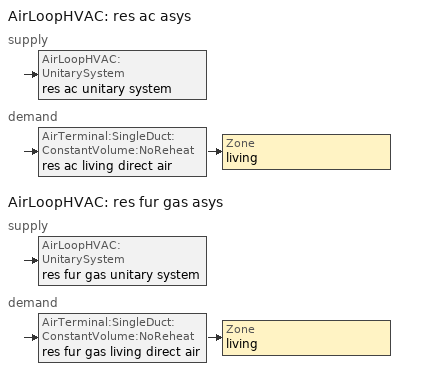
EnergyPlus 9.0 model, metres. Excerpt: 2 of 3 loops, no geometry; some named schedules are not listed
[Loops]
AirLoopHVAC 'res ac asys'
 supply: AirLoopHVAC:UnitarySystem 'res ac unitary system'
 demand: AirTerminal:SingleDuct:ConstantVolume:NoReheat 'res ac living direct air' > Zone 'living'
AirLoopHVAC 'res fur gas asys'
 supply: AirLoopHVAC:UnitarySystem 'res fur gas unitary system'
 demand: AirTerminal:SingleDuct:ConstantVolume:NoReheat 'res fur gas living direct air' > Zone 'living'
[ZoneControl:Thermostat]
living Thermostat: Zone or ZoneList=living; Control Type Schedule=living Thermostat Schedule; Control Object Type 1=ThermostatSetpoint:DualSetpoint; Control Name 1=living temperature setpoint
[ThermostatSetpoint:DualSetpoint]
living temperature setpoint: Heating Setpoint Temperature Schedule=res heating setpoint; Cooling Setpoint Temperature Schedule=res cooling setpoint
[AirTerminal:SingleDuct:ConstantVolume:NoReheat] Availability Schedule=Always On Discrete; Maximum Air Flow Rate {m3/s}=0.373387
res ac living direct air; res fur gas living direct air
[ZoneHVAC:EnergyRecoveryVentilator]
res mv_1 erv: Availability Schedule=Always On Discrete; Heat Exchanger=res mv_1 erv heat exchanger; Supply Air Flow Rate {m3/s}=0.0160462; Exhaust Air Flow Rate {m3/s}=0.0160462; Supply Air Fan=res mv_1 erv supply fan; Exhaust Air Fan=res mv_1 erv exhaust fan; Controller=res mv_1 erv controller; Ventilation Rate per Unit Floor Area {m3/s-m2}=0; Ventilation Rate per Occupant {m3/s-person}=0
[HeatExchanger:AirToAir:SensibleAndLatent]
res mv_1 erv heat exchanger: Availability Schedule=Always On Discrete; Nominal Supply Air Flow Rate {m3/s}=0.0160462; Sensible Effectiveness at 100% Heating Air Flow=0; Latent Effectiveness at 100% Heating Air Flow=0; Sensible Effectiveness at 75% Heating Air Flow=0; Latent Effectiveness at 75% Heating Air Flow=0; Sensible Effectiveness at 100% Cooling Air Flow=0; Latent Effectiveness at 100% Cooling Air Flow=0; Sensible Effectiveness at 75% Cooling Air Flow=0; Latent Effectiveness at 75% Cooling Air Flow=0; Nominal Electric Power {W}=0; Supply Air Outlet Temperature Control=No; Heat Exchanger Type=Plate; Frost Control Type=None; Threshold Temperature {C}=1.7; Economizer Lockout=Yes
[Fan:OnOff] Availability Schedule=Always On Discrete; Motor Efficiency=1
Name | Fan Total Efficiency | Pressure Rise {Pa} | Maximum Flow Rate {m3/s} | Motor In Airstream Fraction | Fan Power Ratio Function of Speed Ratio Curve | Fan Efficiency Ratio Function of Speed Ratio Curve
res mv_1 erv supply fan | 1 | 0 | 0.0160462 | 1 | Fan On Off Power Curve 2 | Fan On Off Efficiency Curve 2
res mv_1 erv exhaust fan | 1 | 0 | 0.0160462 | 0 | Fan On Off Power Curve 3 | Fan On Off Efficiency Curve 3
res ac clg supply fan | 0.75 | 625.372 | 0.373392 | 1 | Fan On Off Power Curve | Fan On Off Efficiency Curve
res fur gas htg supply fan | 0.75 | 625.372 | 0.373392 | 1 | Fan On Off Power Curve 1 | Fan On Off Efficiency Curve 1
[ZoneHVAC:EnergyRecoveryVentilator:Controller]
res mv_1 erv controller: Exhaust Air Temperature Limit=NoExhaustAirTemperatureLimit; Exhaust Air Enthalpy Limit=NoExhaustAirEnthalpyLimit; Time of Day Economizer Flow Control Schedule=Always Off Discrete; High Humidity Control Flag=No; High Humidity Outdoor Air Flow Ratio=1; Control High Indoor Humidity Based on Outdoor Humidity Ratio=Yes
[Zone equipment]
living: res ac living direct air, res fur gas living direct air, res mv_1 erv
[AirLoopHVAC] Design Supply Air Flow Rate {m3/s}=0.373387
res ac asys; res fur gas asys
[Sizing:System] Type of Load to Size On=Sensible; Design Outdoor Air Flow Rate {m3/s}=Autosize; Central Heating Maximum System Air Flow Ratio=0.3; Preheat Design Temperature {C}=7; Preheat Design Humidity Ratio {kgWater/kgDryAir}=0.008; Precool Design Temperature {C}=12.8; Precool Design Humidity Ratio {kgWater/kgDryAir}=0.008; Central Cooling Design Supply Air Temperature {C}=12.8; Central Heating Design Supply Air Temperature {C}=16.7; Type of Zone Sum to Use=NonCoincident; 100% Outdoor Air in Cooling=Yes; 100% Outdoor Air in Heating=Yes; Central Cooling Design Supply Air Humidity Ratio {kgWater/kgDryAir}=0.0085; Central Heating Design Supply Air Humidity Ratio {kgWater/kgDryAir}=0.008; Cooling Supply Air Flow Rate Method=DesignDay; Cooling Supply Air Flow Rate {m3/s}=0; Cooling Supply Air Flow Rate Per Floor Area {m3/s-m2}=0.00996765; Cooling Fraction of Autosized Cooling Supply Air Flow Rate=1; Cooling Supply Air Flow Rate Per Unit Cooling Capacity {m3/s-W}=3.94755e-05; Heating Supply Air Flow Rate Method=DesignDay; Heating Supply Air Flow Rate {m3/s}=0; Heating Supply Air Flow Rate Per Floor Area {m3/s-m2}=0.00996765; Heating Fraction of Autosized Heating Supply Air Flow Rate=1; Heating Fraction of Autosized Cooling Supply Air Flow Rate=1; Heating Supply Air Flow Rate Per Unit Heating Capacity {m3/s-W}=3.15882e-05; System Outdoor Air Method=ZoneSum; Zone Maximum Outdoor Air Fraction=1; Cooling Design Capacity Method=CoolingDesignCapacity; Cooling Design Capacity {W}=Autosize; Cooling Design Capacity Per Floor Area {W/m2}=234.7; Fraction of Autosized Cooling Design Capacity=1; Heating Design Capacity Method=HeatingDesignCapacity; Heating Design Capacity {W}=Autosize; Heating Design Capacity Per Floor Area {W/m2}=157; Fraction of Autosized Heating Design Capacity=1; Central Cooling Capacity Control Method=OnOff
res ac asys; res fur gas asys
[AvailabilityManager:Scheduled] Schedule=Always On Discrete
res ac asys Availability Manager; res fur gas asys Availability Manager
[AirLoopHVAC:UnitarySystem] Control Type=Load; Controlling Zone or Thermostat Location=living; Dehumidification Control Type=None; Availability Schedule=Always On Discrete; Fan Placement=BlowThrough; Supply Air Fan Operating Mode Schedule=Always Off Discrete; DX Heating Coil Sizing Ratio=1; Use DOAS DX Cooling Coil=No; Minimum Supply Air Temperature {C}=2; Latent Load Control=SensibleOnlyLoadControl; Cooling Supply Air Flow Rate Method=SupplyAirFlowRate; Heating Supply Air Flow Rate Method=SupplyAirFlowRate; No Load Supply Air Flow Rate {m3/s}=0; Maximum Supply Air Temperature {C}=48.8889; Maximum Outdoor Dry-Bulb Temperature for Supplemental Heater Operation {C}=21; Maximum Cycling Rate {cycles/hr}=2.5; Heat Pump Time Constant {s}=60; Fraction of On-Cycle Power Use=0.01; Heat Pump Fan Delay Time {s}=60; Ancillary On-Cycle Electric Power {W}=0; Ancillary Off-Cycle Electric Power {W}=0
Name | Supply Fan | Cooling Coil | Cooling Supply Air Flow Rate {m3/s} | Heating Supply Air Flow Rate {m3/s} | Heating Coil
res ac unitary system | res ac clg supply fan | res ac cooling coil | 0.369425 | 0
res fur gas unitary system | res fur gas htg supply fan |  | 0 | 0.373387 | res fur gas heating coil
[Coil:Cooling:DX:SingleSpeed]
res ac cooling coil: Availability Schedule=res cooling season; Gross Rated Total Cooling Capacity {W}=5516.79; Gross Rated Sensible Heat Ratio=0.740403; Gross Rated Cooling COP {W/W}=3.22692; Rated Air Flow Rate {m3/s}=0.285842; Rated Evaporator Fan Power Per Volume Flow Rate {W/(m3/s)}=773.391; Total Cooling Capacity Function of Temperature Curve=Cool-Cap-fT1; Total Cooling Capacity Function of Flow Fraction Curve=Cool-Cap-fFF1; Energy Input Ratio Function of Temperature Curve=Cool-EIR-fT1; Energy Input Ratio Function of Flow Fraction Curve=Cool-EIR-fFF1; Part Load Fraction Correlation Curve=Cool-PLF-fPLR1; Nominal Time for Condensate Removal to Begin {s}=1000; Ratio of Initial Moisture Evaporation Rate and Steady State Latent Capacity=1.5; Maximum Cycling Rate {cycles/hr}=3; Latent Capacity Time Constant {s}=45; Condenser Type=AirCooled; Evaporative Condenser Effectiveness=0; Evaporative Condenser Air Flow Rate {m3/s}=Autosize; Evaporative Condenser Pump Rated Power Consumption {W}=Autosize; Crankcase Heater Capacity {W}=0; Maximum Outdoor Dry-Bulb Temperature for Crankcase Heater Operation {C}=12.7778; Basin Heater Capacity {W/K}=0; Basin Heater Setpoint Temperature {C}=10
[Coil:Heating:Fuel]
res fur gas heating coil: Availability Schedule=res heating season; Fuel Type=NaturalGas; Burner Efficiency=0.624; Nominal Capacity {W}=10501.4; Parasitic Electric Load {W}=0; Parasitic Fuel Load {W}=0
[WaterUse:Equipment]
res shower: Peak Flow Rate {m3/s}=3.51728e-06; Flow Rate Fraction Schedule=Mixed Water Draw Profile; Target Temperature Schedule=WH Setpoint Temp
[EnergyManagementSystem:Sensor]
Name | Output:Variable or Output:Meter Index Key | Output:Variable or Output:Meter
res_af_1_tin_s | living | Zone Mean Air Temperature
res_af_1_tt_s | living | Zone Outdoor Air Drybulb Temperature
res_af_vw_s |  | Site Wind Speed
res_ds_res_ac_asys_fan_rtf_s | res ac clg supply fan | Fan Runtime Fraction
res_ds_res_fur_gas_asys_fan_rtf_s | res fur gas htg supply fan | Fan Runtime Fraction
res_infil_1_bath_sch_s | res mv_1 bath exhaust schedule | Schedule Value
res_infil_1_range_sch_s | res mv_1 range exhaust schedule | Schedule Value
res_infil_1_wh_sch_s | Always On Discrete | Schedule Value
res_nv_1_nva_s | res nv_1 avail schedule | Schedule Value
res_nv_1_sp_s | res nv_1 temp schedule | Schedule Value
res_nv_pb_s |  | Site Outdoor Air Barometric Pressure
res_nv_wt_s |  | Site Outdoor Air Humidity Ratio
[EnergyManagementSystem:Actuator]
Name | Actuated Component Unique | Actuated Component Type | Actuated Component Control Type
res_infil_1_bath_fan_act | res infil_1 bath fan | ElectricEquipment | Electric Power Level
res_infil_1_flow_act | res infil_1 flow | Zone Infiltration | Air Exchange Flow Rate
res_infil_1_house_fan_act | res infil_1 house fan | ElectricEquipment | Electric Power Level
res_infil_1_range_fan_act | res infil_1 range fan | ElectricEquipment | Electric Power Level
res_nv_1_flow_act | res nv_1 flow | Zone Infiltration | Air Exchange Flow Rate
[EnergyManagementSystem:Program]
res_infil_1_program: Set p_m = 0.14; Set p_s = 0.22; Set s_m = 270; Set s_s = 370; Set z_m = 9.99744; Set z_s = 7.315200000000001; Set f_t = (((s_m/z_m)^p_m)*((z_s/s_s)^p_s)); Set Tdiff = res_af_1_tin_s-res_af_1_tt_s; Set dT = @Abs Tdiff; Set c = 0.089; Set Cs = 0.0959; Set Cw = 0.0866; Set n = 0.67; Set sft = (f_t*0.5); Set temp1 = ((c*Cw)*((sft*res_af_vw_s)^(2*n)))^2; Set Qn = (((c*Cs*(dT^n))^2)+temp1)^0.5; Set Tdiff = res_af_1_tin_s-res_af_1_tt_s; Set dT = @Abs Tdiff; Set QWHV = res_infil_1_wh_sch_s*0.016; Set Qrange = res_infil_1_range_sch_s*0.0; Set Qdryer = 0.0; Set Qbath = res_infil_1_bath_sch_s*0.0; Set QhpwhOut = 0; Set QhpwhIn = 0; Set QductsOut = 0; Set QductsIn = 0; Set Qout = Qrange+Qbath+Qdryer+QhpwhOut+QductsOut; Set Qin = QhpwhIn+QductsIn; Set Qu = (@Abs (Qout-Qin)); Set Qb = QWHV + (@Min Qout Qin); Set faneff_wh = 0.37903040251803344; Set res_infil_1_house_fan_act = (QWHV*300)/faneff_wh*2; Set faneff_sp = 0.4719474432000001; Set res_infil_1_range_fan_act = (Qrange*300)/faneff_sp; Set res_infil_1_bath_fan_act = (Qbath*300)/faneff_sp; Set Q_acctd_for_elsewhere = QhpwhOut+QhpwhIn+QductsOut+QductsIn; Set res_infil_1_flow_act = (((Qu^2)+(Qn^2))^0.5)-Q_acctd_for_elsewhere; Set res_infil_1_flow_act = (@Max res_infil_1_flow_act 0)
res_nv_1_program: Set Tdiff = res_af_1_tin_s-res_af_1_tt_s; Set dT = (@Abs Tdiff); Set pt = (@RhFnTdbWPb res_af_1_tt_s res_nv_wt_s res_nv_pb_s); Set NVA = 15893.108858880001; Set Cs = 0.0002688906116838488; Set Cw = 0.00010666349345296961; Set MNV = 3.2092426137600003; Set MHR = 0.0115; Set MRH = 0.7; Set temp1 = (res_nv_1_nva_s*NVA); Set SGNV = temp1*((((Cs*dT)+(Cw*(res_af_vw_s^2)))^0.5)/1000); If (res_nv_wt_s<MHR) && (pt<MRH) && (res_af_1_tin_s>res_nv_1_sp_s); Set temp2 = (res_af_1_tin_s-res_nv_1_sp_s); Set NVadj1 = temp2/(res_af_1_tin_s-res_af_1_tt_s); Set NVadj2 = (@Min NVadj1 1); Set NVadj3 = (@Max NVadj2 0); Set NVadj = SGNV*NVadj3; Set res_nv_1_flow_act = (@Min NVadj MNV); Else; Set res_nv_1_flow_act = 0; EndIf
[EnergyManagementSystem:ProgramCallingManager]
res af_1 program calling manager: BeginTimestepBeforePredictor; res_infil_1_program; res_nv_1_program
[Schedule:Day:Interval]
res heating setpoint allday1; res heating setpoint allday2; res heating setpoint allday3; res heating setpoint allday4; res heating setpoint allday5; res heating setpoint allday6; res heating setpoint allday7; res heating setpoint allday8; res heating setpoint allday9; res heating setpoint allday10; res heating setpoint allday11; res heating setpoint allday12: No, 24:00, 20
Schedule Day 13; Schedule Day 14; Schedule Day 12; Schedule Day 15: No, 24:00, 0
res cooling setpoint allday1; res cooling setpoint allday2; res cooling setpoint allday3; res cooling setpoint allday4; res cooling setpoint allday5; res cooling setpoint allday6; res cooling setpoint allday7; res cooling setpoint allday8; res cooling setpoint allday9; res cooling setpoint allday10; res cooling setpoint allday11; res cooling setpoint allday12: No, 24:00, 25.5556
res cooling season allday1; res cooling season allday10; res cooling season allday11; res cooling season allday12; res cooling season allday2; res cooling season allday3; res cooling season allday4; res cooling season allday5; res cooling season allday6; res cooling season allday7; res cooling season allday8; res cooling season allday9; res heating season allday1; res heating season allday10; res heating season allday11; res heating season allday12; res heating season allday2; res heating season allday3; res heating season allday4; res heating season allday5; res heating season allday6; res heating season allday7; res heating season allday8; res heating season allday9: No, 24:00, 1
[Schedule:Week:Daily]
res heating setpoint Week Rule - Jan1-Jan6: Schedule Day 13, res heating setpoint allday1, res heating setpoint allday1, res heating setpoint allday1, res heating setpoint allday1, res heating setpoint allday1, res heating setpoint allday1, Schedule Day 13, Schedule Day 13, Schedule Day 13, Schedule Day 13, Schedule Day 13
res heating setpoint Week Rule - Jan7-Jan27: res heating setpoint allday1, res heating setpoint allday1, res heating setpoint allday1, res heating setpoint allday1, res heating setpoint allday1, res heating setpoint allday1, res heating setpoint allday1, Schedule Day 13, Schedule Day 13, Schedule Day 13, Schedule Day 13, Schedule Day 13
res heating setpoint Week Rule - Jan28-Feb3: res heating setpoint allday1, res heating setpoint allday1, res heating setpoint allday1, res heating setpoint allday1, res heating setpoint allday2, res heating setpoint allday2, res heating setpoint allday2, Schedule Day 13, Schedule Day 13, Schedule Day 13, Schedule Day 13, Schedule Day 13
res heating setpoint Week Rule - Feb4-Feb24: res heating setpoint allday2, res heating setpoint allday2, res heating setpoint allday2, res heating setpoint allday2, res heating setpoint allday2, res heating setpoint allday2, res heating setpoint allday2, Schedule Day 13, Schedule Day 13, Schedule Day 13, Schedule Day 13, Schedule Day 13
res heating setpoint Week Rule - Feb25-Mar3: res heating setpoint allday2, res heating setpoint allday2, res heating setpoint allday2, res heating setpoint allday2, res heating setpoint allday3, res heating setpoint allday3, res heating setpoint allday3, Schedule Day 13, Schedule Day 13, Schedule Day 13, Schedule Day 13, Schedule Day 13
res heating setpoint Week Rule - Mar4-Mar31: res heating setpoint allday3, res heating setpoint allday3, res heating setpoint allday3, res heating setpoint allday3, res heating setpoint allday3, res heating setpoint allday3, res heating setpoint allday3, Schedule Day 13, Schedule Day 13, Schedule Day 13, Schedule Day 13, Schedule Day 13
res heating setpoint Week Rule - Apr1-Apr28: res heating setpoint allday4, res heating setpoint allday4, res heating setpoint allday4, res heating setpoint allday4, res heating setpoint allday4, res heating setpoint allday4, res heating setpoint allday4, Schedule Day 13, Schedule Day 13, Schedule Day 13, Schedule Day 13, Schedule Day 13
res heating setpoint Week Rule - Apr29-May5: res heating setpoint allday4, res heating setpoint allday4, res heating setpoint allday5, res heating setpoint allday5, res heating setpoint allday5, res heating setpoint allday5, res heating setpoint allday5, Schedule Day 13, Schedule Day 13, Schedule Day 13, Schedule Day 13, Schedule Day 13
res heating setpoint Week Rule - May6-May26: res heating setpoint allday5, res heating setpoint allday5, res heating setpoint allday5, res heating setpoint allday5, res heating setpoint allday5, res heating setpoint allday5, res heating setpoint allday5, Schedule Day 13, Schedule Day 13, Schedule Day 13, Schedule Day 13, Schedule Day 13
res heating setpoint Week Rule - May27-Jun2: res heating setpoint allday5, res heating setpoint allday5, res heating setpoint allday5, res heating setpoint allday5, res heating setpoint allday5, res heating setpoint allday6, res heating setpoint allday6, Schedule Day 13, Schedule Day 13, Schedule Day 13, Schedule Day 13, Schedule Day 13
res heating setpoint Week Rule - Jun3-Jun30: res heating setpoint allday6, res heating setpoint allday6, res heating setpoint allday6, res heating setpoint allday6, res heating setpoint allday6, res heating setpoint allday6, res heating setpoint allday6, Schedule Day 13, Schedule Day 13, Schedule Day 13, Schedule Day 13, Schedule Day 13
res heating setpoint Week Rule - Jul1-Jul28: res heating setpoint allday7, res heating setpoint allday7, res heating setpoint allday7, res heating setpoint allday7, res heating setpoint allday7, res heating setpoint allday7, res heating setpoint allday7, Schedule Day 13, Schedule Day 13, Schedule Day 13, Schedule Day 13, Schedule Day 13
res heating setpoint Week Rule - Jul29-Aug4: res heating setpoint allday7, res heating setpoint allday7, res heating setpoint allday7, res heating setpoint allday8, res heating setpoint allday8, res heating setpoint allday8, res heating setpoint allday8, Schedule Day 13, Schedule Day 13, Schedule Day 13, Schedule Day 13, Schedule Day 13
res heating setpoint Week Rule - Aug5-Aug25: res heating setpoint allday8, res heating setpoint allday8, res heating setpoint allday8, res heating setpoint allday8, res heating setpoint allday8, res heating setpoint allday8, res heating setpoint allday8, Schedule Day 13, Schedule Day 13, Schedule Day 13, Schedule Day 13, Schedule Day 13
res heating setpoint Week Rule - Aug26-Sep1: res heating setpoint allday8, res heating setpoint allday8, res heating setpoint allday8, res heating setpoint allday8, res heating setpoint allday8, res heating setpoint allday8, res heating setpoint allday9, Schedule Day 13, Schedule Day 13, Schedule Day 13, Schedule Day 13, Schedule Day 13
res heating setpoint Week Rule - Sep2-Sep29: res heating setpoint allday9, res heating setpoint allday9, res heating setpoint allday9, res heating setpoint allday9, res heating setpoint allday9, res heating setpoint allday9, res heating setpoint allday9, Schedule Day 13, Schedule Day 13, Schedule Day 13, Schedule Day 13, Schedule Day 13
res heating setpoint Week Rule - Sep30-Oct6: res heating setpoint allday9, res heating setpoint allday10, res heating setpoint allday10, res heating setpoint allday10, res heating setpoint allday10, res heating setpoint allday10, res heating setpoint allday10, Schedule Day 13, Schedule Day 13, Schedule Day 13, Schedule Day 13, Schedule Day 13
res heating setpoint Week Rule - Oct7-Oct27: res heating setpoint allday10, res heating setpoint allday10, res heating setpoint allday10, res heating setpoint allday10, res heating setpoint allday10, res heating setpoint allday10, res heating setpoint allday10, Schedule Day 13, Schedule Day 13, Schedule Day 13, Schedule Day 13, Schedule Day 13
res heating setpoint Week Rule - Oct28-Nov3: res heating setpoint allday10, res heating setpoint allday10, res heating setpoint allday10, res heating setpoint allday10, res heating setpoint allday11, res heating setpoint allday11, res heating setpoint allday11, Schedule Day 13, Schedule Day 13, Schedule Day 13, Schedule Day 13, Schedule Day 13
res heating setpoint Week Rule - Nov4-Nov24: res heating setpoint allday11, res heating setpoint allday11, res heating setpoint allday11, res heating setpoint allday11, res heating setpoint allday11, res heating setpoint allday11, res heating setpoint allday11, Schedule Day 13, Schedule Day 13, Schedule Day 13, Schedule Day 13, Schedule Day 13
res heating setpoint Week Rule - Nov25-Dec1: res heating setpoint allday11, res heating setpoint allday11, res heating setpoint allday11, res heating setpoint allday11, res heating setpoint allday11, res heating setpoint allday11, res heating setpoint allday12, Schedule Day 13, Schedule Day 13, Schedule Day 13, Schedule Day 13, Schedule Day 13
res heating setpoint Week Rule - Dec2-Dec31: res heating setpoint allday12, res heating setpoint allday12, res heating setpoint allday12, res heating setpoint allday12, res heating setpoint allday12, res heating setpoint allday12, res heating setpoint allday12, Schedule Day 13, Schedule Day 13, Schedule Day 13, Schedule Day 13, Schedule Day 13
res cooling setpoint Week Rule - Jan1-Jan6: Schedule Day 14, res cooling setpoint allday1, res cooling setpoint allday1, res cooling setpoint allday1, res cooling setpoint allday1, res cooling setpoint allday1, res cooling setpoint allday1, Schedule Day 14, Schedule Day 14, Schedule Day 14, Schedule Day 14, Schedule Day 14
res cooling setpoint Week Rule - Jan7-Jan27: res cooling setpoint allday1, res cooling setpoint allday1, res cooling setpoint allday1, res cooling setpoint allday1, res cooling setpoint allday1, res cooling setpoint allday1, res cooling setpoint allday1, Schedule Day 14, Schedule Day 14, Schedule Day 14, Schedule Day 14, Schedule Day 14
res cooling setpoint Week Rule - Jan28-Feb3: res cooling setpoint allday1, res cooling setpoint allday1, res cooling setpoint allday1, res cooling setpoint allday1, res cooling setpoint allday2, res cooling setpoint allday2, res cooling setpoint allday2, Schedule Day 14, Schedule Day 14, Schedule Day 14, Schedule Day 14, Schedule Day 14
res cooling setpoint Week Rule - Feb4-Feb24: res cooling setpoint allday2, res cooling setpoint allday2, res cooling setpoint allday2, res cooling setpoint allday2, res cooling setpoint allday2, res cooling setpoint allday2, res cooling setpoint allday2, Schedule Day 14, Schedule Day 14, Schedule Day 14, Schedule Day 14, Schedule Day 14
res cooling setpoint Week Rule - Feb25-Mar3: res cooling setpoint allday2, res cooling setpoint allday2, res cooling setpoint allday2, res cooling setpoint allday2, res cooling setpoint allday3, res cooling setpoint allday3, res cooling setpoint allday3, Schedule Day 14, Schedule Day 14, Schedule Day 14, Schedule Day 14, Schedule Day 14
res cooling setpoint Week Rule - Mar4-Mar31: res cooling setpoint allday3, res cooling setpoint allday3, res cooling setpoint allday3, res cooling setpoint allday3, res cooling setpoint allday3, res cooling setpoint allday3, res cooling setpoint allday3, Schedule Day 14, Schedule Day 14, Schedule Day 14, Schedule Day 14, Schedule Day 14
res cooling setpoint Week Rule - Apr1-Apr28: res cooling setpoint allday4, res cooling setpoint allday4, res cooling setpoint allday4, res cooling setpoint allday4, res cooling setpoint allday4, res cooling setpoint allday4, res cooling setpoint allday4, Schedule Day 14, Schedule Day 14, Schedule Day 14, Schedule Day 14, Schedule Day 14
res cooling setpoint Week Rule - Apr29-May5: res cooling setpoint allday4, res cooling setpoint allday4, res cooling setpoint allday5, res cooling setpoint allday5, res cooling setpoint allday5, res cooling setpoint allday5, res cooling setpoint allday5, Schedule Day 14, Schedule Day 14, Schedule Day 14, Schedule Day 14, Schedule Day 14
res cooling setpoint Week Rule - May6-May26: res cooling setpoint allday5, res cooling setpoint allday5, res cooling setpoint allday5, res cooling setpoint allday5, res cooling setpoint allday5, res cooling setpoint allday5, res cooling setpoint allday5, Schedule Day 14, Schedule Day 14, Schedule Day 14, Schedule Day 14, Schedule Day 14
res cooling setpoint Week Rule - May27-Jun2: res cooling setpoint allday5, res cooling setpoint allday5, res cooling setpoint allday5, res cooling setpoint allday5, res cooling setpoint allday5, res cooling setpoint allday6, res cooling setpoint allday6, Schedule Day 14, Schedule Day 14, Schedule Day 14, Schedule Day 14, Schedule Day 14
res cooling setpoint Week Rule - Jun3-Jun30: res cooling setpoint allday6, res cooling setpoint allday6, res cooling setpoint allday6, res cooling setpoint allday6, res cooling setpoint allday6, res cooling setpoint allday6, res cooling setpoint allday6, Schedule Day 14, Schedule Day 14, Schedule Day 14, Schedule Day 14, Schedule Day 14
res cooling setpoint Week Rule - Jul1-Jul28: res cooling setpoint allday7, res cooling setpoint allday7, res cooling setpoint allday7, res cooling setpoint allday7, res cooling setpoint allday7, res cooling setpoint allday7, res cooling setpoint allday7, Schedule Day 14, Schedule Day 14, Schedule Day 14, Schedule Day 14, Schedule Day 14
res cooling setpoint Week Rule - Jul29-Aug4: res cooling setpoint allday7, res cooling setpoint allday7, res cooling setpoint allday7, res cooling setpoint allday8, res cooling setpoint allday8, res cooling setpoint allday8, res cooling setpoint allday8, Schedule Day 14, Schedule Day 14, Schedule Day 14, Schedule Day 14, Schedule Day 14
res cooling setpoint Week Rule - Aug5-Aug25: res cooling setpoint allday8, res cooling setpoint allday8, res cooling setpoint allday8, res cooling setpoint allday8, res cooling setpoint allday8, res cooling setpoint allday8, res cooling setpoint allday8, Schedule Day 14, Schedule Day 14, Schedule Day 14, Schedule Day 14, Schedule Day 14
res cooling setpoint Week Rule - Aug26-Sep1: res cooling setpoint allday8, res cooling setpoint allday8, res cooling setpoint allday8, res cooling setpoint allday8, res cooling setpoint allday8, res cooling setpoint allday8, res cooling setpoint allday9, Schedule Day 14, Schedule Day 14, Schedule Day 14, Schedule Day 14, Schedule Day 14
res cooling setpoint Week Rule - Sep2-Sep29: res cooling setpoint allday9, res cooling setpoint allday9, res cooling setpoint allday9, res cooling setpoint allday9, res cooling setpoint allday9, res cooling setpoint allday9, res cooling setpoint allday9, Schedule Day 14, Schedule Day 14, Schedule Day 14, Schedule Day 14, Schedule Day 14
res cooling setpoint Week Rule - Sep30-Oct6: res cooling setpoint allday9, res cooling setpoint allday10, res cooling setpoint allday10, res cooling setpoint allday10, res cooling setpoint allday10, res cooling setpoint allday10, res cooling setpoint allday10, Schedule Day 14, Schedule Day 14, Schedule Day 14, Schedule Day 14, Schedule Day 14
res cooling setpoint Week Rule - Oct7-Oct27: res cooling setpoint allday10, res cooling setpoint allday10, res cooling setpoint allday10, res cooling setpoint allday10, res cooling setpoint allday10, res cooling setpoint allday10, res cooling setpoint allday10, Schedule Day 14, Schedule Day 14, Schedule Day 14, Schedule Day 14, Schedule Day 14
res cooling setpoint Week Rule - Oct28-Nov3: res cooling setpoint allday10, res cooling setpoint allday10, res cooling setpoint allday10, res cooling setpoint allday10, res cooling setpoint allday11, res cooling setpoint allday11, res cooling setpoint allday11, Schedule Day 14, Schedule Day 14, Schedule Day 14, Schedule Day 14, Schedule Day 14
res cooling setpoint Week Rule - Nov4-Nov24: res cooling setpoint allday11, res cooling setpoint allday11, res cooling setpoint allday11, res cooling setpoint allday11, res cooling setpoint allday11, res cooling setpoint allday11, res cooling setpoint allday11, Schedule Day 14, Schedule Day 14, Schedule Day 14, Schedule Day 14, Schedule Day 14
res cooling setpoint Week Rule - Nov25-Dec1: res cooling setpoint allday11, res cooling setpoint allday11, res cooling setpoint allday11, res cooling setpoint allday11, res cooling setpoint allday11, res cooling setpoint allday11, res cooling setpoint allday12, Schedule Day 14, Schedule Day 14, Schedule Day 14, Schedule Day 14, Schedule Day 14
res cooling setpoint Week Rule - Dec2-Dec31: res cooling setpoint allday12, res cooling setpoint allday12, res cooling setpoint allday12, res cooling setpoint allday12, res cooling setpoint allday12, res cooling setpoint allday12, res cooling setpoint allday12, Schedule Day 14, Schedule Day 14, Schedule Day 14, Schedule Day 14, Schedule Day 14
res cooling season Week Rule - Jan1-Jan6: Schedule Day 15, res cooling season allday1, res cooling season allday1, res cooling season allday1, res cooling season allday1, res cooling season allday1, res cooling season allday1, Schedule Day 15, Schedule Day 15, Schedule Day 15, Schedule Day 15, Schedule Day 15
res cooling season Week Rule - Jan7-Jan27: res cooling season allday1, res cooling season allday1, res cooling season allday1, res cooling season allday1, res cooling season allday1, res cooling season allday1, res cooling season allday1, Schedule Day 15, Schedule Day 15, Schedule Day 15, Schedule Day 15, Schedule Day 15
res cooling season Week Rule - Jan28-Feb3: res cooling season allday1, res cooling season allday1, res cooling season allday1, res cooling season allday1, res cooling season allday2, res cooling season allday2, res cooling season allday2, Schedule Day 15, Schedule Day 15, Schedule Day 15, Schedule Day 15, Schedule Day 15
res cooling season Week Rule - Feb4-Feb24: res cooling season allday2, res cooling season allday2, res cooling season allday2, res cooling season allday2, res cooling season allday2, res cooling season allday2, res cooling season allday2, Schedule Day 15, Schedule Day 15, Schedule Day 15, Schedule Day 15, Schedule Day 15
res cooling season Week Rule - Feb25-Mar3: res cooling season allday2, res cooling season allday2, res cooling season allday2, res cooling season allday2, res cooling season allday3, res cooling season allday3, res cooling season allday3, Schedule Day 15, Schedule Day 15, Schedule Day 15, Schedule Day 15, Schedule Day 15
res cooling season Week Rule - Mar4-Mar31: res cooling season allday3, res cooling season allday3, res cooling season allday3, res cooling season allday3, res cooling season allday3, res cooling season allday3, res cooling season allday3, Schedule Day 15, Schedule Day 15, Schedule Day 15, Schedule Day 15, Schedule Day 15
res cooling season Week Rule - Apr1-Apr28: res cooling season allday4, res cooling season allday4, res cooling season allday4, res cooling season allday4, res cooling season allday4, res cooling season allday4, res cooling season allday4, Schedule Day 15, Schedule Day 15, Schedule Day 15, Schedule Day 15, Schedule Day 15
res cooling season Week Rule - Apr29-May5: res cooling season allday4, res cooling season allday4, res cooling season allday5, res cooling season allday5, res cooling season allday5, res cooling season allday5, res cooling season allday5, Schedule Day 15, Schedule Day 15, Schedule Day 15, Schedule Day 15, Schedule Day 15
res cooling season Week Rule - May6-May26: res cooling season allday5, res cooling season allday5, res cooling season allday5, res cooling season allday5, res cooling season allday5, res cooling season allday5, res cooling season allday5, Schedule Day 15, Schedule Day 15, Schedule Day 15, Schedule Day 15, Schedule Day 15
res cooling season Week Rule - May27-Jun2: res cooling season allday5, res cooling season allday5, res cooling season allday5, res cooling season allday5, res cooling season allday5, res cooling season allday6, res cooling season allday6, Schedule Day 15, Schedule Day 15, Schedule Day 15, Schedule Day 15, Schedule Day 15
res cooling season Week Rule - Jun3-Jun30: res cooling season allday6, res cooling season allday6, res cooling season allday6, res cooling season allday6, res cooling season allday6, res cooling season allday6, res cooling season allday6, Schedule Day 15, Schedule Day 15, Schedule Day 15, Schedule Day 15, Schedule Day 15
res cooling season Week Rule - Jul1-Jul28: res cooling season allday7, res cooling season allday7, res cooling season allday7, res cooling season allday7, res cooling season allday7, res cooling season allday7, res cooling season allday7, Schedule Day 15, Schedule Day 15, Schedule Day 15, Schedule Day 15, Schedule Day 15
res cooling season Week Rule - Jul29-Aug4: res cooling season allday7, res cooling season allday7, res cooling season allday7, res cooling season allday8, res cooling season allday8, res cooling season allday8, res cooling season allday8, Schedule Day 15, Schedule Day 15, Schedule Day 15, Schedule Day 15, Schedule Day 15
res cooling season Week Rule - Aug5-Aug25: res cooling season allday8, res cooling season allday8, res cooling season allday8, res cooling season allday8, res cooling season allday8, res cooling season allday8, res cooling season allday8, Schedule Day 15, Schedule Day 15, Schedule Day 15, Schedule Day 15, Schedule Day 15
res cooling season Week Rule - Aug26-Sep1: res cooling season allday8, res cooling season allday8, res cooling season allday8, res cooling season allday8, res cooling season allday8, res cooling season allday8, res cooling season allday9, Schedule Day 15, Schedule Day 15, Schedule Day 15, Schedule Day 15, Schedule Day 15
res cooling season Week Rule - Sep2-Sep29: res cooling season allday9, res cooling season allday9, res cooling season allday9, res cooling season allday9, res cooling season allday9, res cooling season allday9, res cooling season allday9, Schedule Day 15, Schedule Day 15, Schedule Day 15, Schedule Day 15, Schedule Day 15
res cooling season Week Rule - Sep30-Oct6: res cooling season allday9, res cooling season allday10, res cooling season allday10, res cooling season allday10, res cooling season allday10, res cooling season allday10, res cooling season allday10, Schedule Day 15, Schedule Day 15, Schedule Day 15, Schedule Day 15, Schedule Day 15
res cooling season Week Rule - Oct7-Oct27: res cooling season allday10, res cooling season allday10, res cooling season allday10, res cooling season allday10, res cooling season allday10, res cooling season allday10, res cooling season allday10, Schedule Day 15, Schedule Day 15, Schedule Day 15, Schedule Day 15, Schedule Day 15
res cooling season Week Rule - Oct28-Nov3: res cooling season allday10, res cooling season allday10, res cooling season allday10, res cooling season allday10, res cooling season allday11, res cooling season allday11, res cooling season allday11, Schedule Day 15, Schedule Day 15, Schedule Day 15, Schedule Day 15, Schedule Day 15
res cooling season Week Rule - Nov4-Nov24: res cooling season allday11, res cooling season allday11, res cooling season allday11, res cooling season allday11, res cooling season allday11, res cooling season allday11, res cooling season allday11, Schedule Day 15, Schedule Day 15, Schedule Day 15, Schedule Day 15, Schedule Day 15
res cooling season Week Rule - Nov25-Dec1: res cooling season allday11, res cooling season allday11, res cooling season allday11, res cooling season allday11, res cooling season allday11, res cooling season allday11, res cooling season allday12, Schedule Day 15, Schedule Day 15, Schedule Day 15, Schedule Day 15, Schedule Day 15
res cooling season Week Rule - Dec2-Dec31: res cooling season allday12, res cooling season allday12, res cooling season allday12, res cooling season allday12, res cooling season allday12, res cooling season allday12, res cooling season allday12, Schedule Day 15, Schedule Day 15, Schedule Day 15, Schedule Day 15, Schedule Day 15
res heating season Week Rule - Jan1-Jan6: Schedule Day 12, res heating season allday1, res heating season allday1, res heating season allday1, res heating season allday1, res heating season allday1, res heating season allday1, Schedule Day 12, Schedule Day 12, Schedule Day 12, Schedule Day 12, Schedule Day 12
res heating season Week Rule - Jan7-Jan27: res heating season allday1, res heating season allday1, res heating season allday1, res heating season allday1, res heating season allday1, res heating season allday1, res heating season allday1, Schedule Day 12, Schedule Day 12, Schedule Day 12, Schedule Day 12, Schedule Day 12
res heating season Week Rule - Jan28-Feb3: res heating season allday1, res heating season allday1, res heating season allday1, res heating season allday1, res heating season allday2, res heating season allday2, res heating season allday2, Schedule Day 12, Schedule Day 12, Schedule Day 12, Schedule Day 12, Schedule Day 12
res heating season Week Rule - Feb4-Feb24: res heating season allday2, res heating season allday2, res heating season allday2, res heating season allday2, res heating season allday2, res heating season allday2, res heating season allday2, Schedule Day 12, Schedule Day 12, Schedule Day 12, Schedule Day 12, Schedule Day 12
res heating season Week Rule - Feb25-Mar3: res heating season allday2, res heating season allday2, res heating season allday2, res heating season allday2, res heating season allday3, res heating season allday3, res heating season allday3, Schedule Day 12, Schedule Day 12, Schedule Day 12, Schedule Day 12, Schedule Day 12
res heating season Week Rule - Mar4-Mar31: res heating season allday3, res heating season allday3, res heating season allday3, res heating season allday3, res heating season allday3, res heating season allday3, res heating season allday3, Schedule Day 12, Schedule Day 12, Schedule Day 12, Schedule Day 12, Schedule Day 12
res heating season Week Rule - Apr1-Apr28: res heating season allday4, res heating season allday4, res heating season allday4, res heating season allday4, res heating season allday4, res heating season allday4, res heating season allday4, Schedule Day 12, Schedule Day 12, Schedule Day 12, Schedule Day 12, Schedule Day 12
res heating season Week Rule - Apr29-May5: res heating season allday4, res heating season allday4, res heating season allday5, res heating season allday5, res heating season allday5, res heating season allday5, res heating season allday5, Schedule Day 12, Schedule Day 12, Schedule Day 12, Schedule Day 12, Schedule Day 12
res heating season Week Rule - May6-May26: res heating season allday5, res heating season allday5, res heating season allday5, res heating season allday5, res heating season allday5, res heating season allday5, res heating season allday5, Schedule Day 12, Schedule Day 12, Schedule Day 12, Schedule Day 12, Schedule Day 12
res heating season Week Rule - May27-Jun2: res heating season allday5, res heating season allday5, res heating season allday5, res heating season allday5, res heating season allday5, res heating season allday6, res heating season allday6, Schedule Day 12, Schedule Day 12, Schedule Day 12, Schedule Day 12, Schedule Day 12
res heating season Week Rule - Jun3-Jun30: res heating season allday6, res heating season allday6, res heating season allday6, res heating season allday6, res heating season allday6, res heating season allday6, res heating season allday6, Schedule Day 12, Schedule Day 12, Schedule Day 12, Schedule Day 12, Schedule Day 12
res heating season Week Rule - Jul1-Jul28: res heating season allday7, res heating season allday7, res heating season allday7, res heating season allday7, res heating season allday7, res heating season allday7, res heating season allday7, Schedule Day 12, Schedule Day 12, Schedule Day 12, Schedule Day 12, Schedule Day 12
res heating season Week Rule - Jul29-Aug4: res heating season allday7, res heating season allday7, res heating season allday7, res heating season allday8, res heating season allday8, res heating season allday8, res heating season allday8, Schedule Day 12, Schedule Day 12, Schedule Day 12, Schedule Day 12, Schedule Day 12
res heating season Week Rule - Aug5-Aug25: res heating season allday8, res heating season allday8, res heating season allday8, res heating season allday8, res heating season allday8, res heating season allday8, res heating season allday8, Schedule Day 12, Schedule Day 12, Schedule Day 12, Schedule Day 12, Schedule Day 12
res heating season Week Rule - Aug26-Sep1: res heating season allday8, res heating season allday8, res heating season allday8, res heating season allday8, res heating season allday8, res heating season allday8, res heating season allday9, Schedule Day 12, Schedule Day 12, Schedule Day 12, Schedule Day 12, Schedule Day 12
res heating season Week Rule - Sep2-Sep29: res heating season allday9, res heating season allday9, res heating season allday9, res heating season allday9, res heating season allday9, res heating season allday9, res heating season allday9, Schedule Day 12, Schedule Day 12, Schedule Day 12, Schedule Day 12, Schedule Day 12
res heating season Week Rule - Sep30-Oct6: res heating season allday9, res heating season allday10, res heating season allday10, res heating season allday10, res heating season allday10, res heating season allday10, res heating season allday10, Schedule Day 12, Schedule Day 12, Schedule Day 12, Schedule Day 12, Schedule Day 12
res heating season Week Rule - Oct7-Oct27: res heating season allday10, res heating season allday10, res heating season allday10, res heating season allday10, res heating season allday10, res heating season allday10, res heating season allday10, Schedule Day 12, Schedule Day 12, Schedule Day 12, Schedule Day 12, Schedule Day 12
res heating season Week Rule - Oct28-Nov3: res heating season allday10, res heating season allday10, res heating season allday10, res heating season allday10, res heating season allday11, res heating season allday11, res heating season allday11, Schedule Day 12, Schedule Day 12, Schedule Day 12, Schedule Day 12, Schedule Day 12
res heating season Week Rule - Nov4-Nov24: res heating season allday11, res heating season allday11, res heating season allday11, res heating season allday11, res heating season allday11, res heating season allday11, res heating season allday11, Schedule Day 12, Schedule Day 12, Schedule Day 12, Schedule Day 12, Schedule Day 12
res heating season Week Rule - Nov25-Dec1: res heating season allday11, res heating season allday11, res heating season allday11, res heating season allday11, res heating season allday11, res heating season allday11, res heating season allday12, Schedule Day 12, Schedule Day 12, Schedule Day 12, Schedule Day 12, Schedule Day 12
res heating season Week Rule - Dec2-Dec31: res heating season allday12, res heating season allday12, res heating season allday12, res heating season allday12, res heating season allday12, res heating season allday12, res heating season allday12, Schedule Day 12, Schedule Day 12, Schedule Day 12, Schedule Day 12, Schedule Day 12
res shower Week Rule - Jan1-Jan6: Schedule Day 10, res shower allday1, res shower allday1, res shower allday1, res shower allday1, res shower allday1, res shower allday1, Schedule Day 10, Schedule Day 10, Schedule Day 10, Schedule Day 10, Schedule Day 10
res shower Week Rule - Jan7-Jan27: res shower allday1, res shower allday1, res shower allday1, res shower allday1, res shower allday1, res shower allday1, res shower allday1, Schedule Day 10, Schedule Day 10, Schedule Day 10, Schedule Day 10, Schedule Day 10
res shower Week Rule - Jan28-Feb3: res shower allday1, res shower allday1, res shower allday1, res shower allday1, res shower allday2, res shower allday2, res shower allday2, Schedule Day 10, Schedule Day 10, Schedule Day 10, Schedule Day 10, Schedule Day 10
res shower Week Rule - Feb4-Feb24: res shower allday2, res shower allday2, res shower allday2, res shower allday2, res shower allday2, res shower allday2, res shower allday2, Schedule Day 10, Schedule Day 10, Schedule Day 10, Schedule Day 10, Schedule Day 10
res shower Week Rule - Feb25-Mar3: res shower allday2, res shower allday2, res shower allday2, res shower allday2, res shower allday3, res shower allday3, res shower allday3, Schedule Day 10, Schedule Day 10, Schedule Day 10, Schedule Day 10, Schedule Day 10
res shower Week Rule - Mar4-Mar31: res shower allday3, res shower allday3, res shower allday3, res shower allday3, res shower allday3, res shower allday3, res shower allday3, Schedule Day 10, Schedule Day 10, Schedule Day 10, Schedule Day 10, Schedule Day 10
res shower Week Rule - Apr1-Apr28: res shower allday4, res shower allday4, res shower allday4, res shower allday4, res shower allday4, res shower allday4, res shower allday4, Schedule Day 10, Schedule Day 10, Schedule Day 10, Schedule Day 10, Schedule Day 10
res shower Week Rule - Apr29-May5: res shower allday4, res shower allday4, res shower allday5, res shower allday5, res shower allday5, res shower allday5, res shower allday5, Schedule Day 10, Schedule Day 10, Schedule Day 10, Schedule Day 10, Schedule Day 10
res shower Week Rule - May6-May26: res shower allday5, res shower allday5, res shower allday5, res shower allday5, res shower allday5, res shower allday5, res shower allday5, Schedule Day 10, Schedule Day 10, Schedule Day 10, Schedule Day 10, Schedule Day 10
res shower Week Rule - May27-Jun2: res shower allday5, res shower allday5, res shower allday5, res shower allday5, res shower allday5, res shower allday6, res shower allday6, Schedule Day 10, Schedule Day 10, Schedule Day 10, Schedule Day 10, Schedule Day 10
res shower Week Rule - Jun3-Jun30: res shower allday6, res shower allday6, res shower allday6, res shower allday6, res shower allday6, res shower allday6, res shower allday6, Schedule Day 10, Schedule Day 10, Schedule Day 10, Schedule Day 10, Schedule Day 10
res shower Week Rule - Jul1-Jul28: res shower allday7, res shower allday7, res shower allday7, res shower allday7, res shower allday7, res shower allday7, res shower allday7, Schedule Day 10, Schedule Day 10, Schedule Day 10, Schedule Day 10, Schedule Day 10
res shower Week Rule - Jul29-Aug4: res shower allday7, res shower allday7, res shower allday7, res shower allday8, res shower allday8, res shower allday8, res shower allday8, Schedule Day 10, Schedule Day 10, Schedule Day 10, Schedule Day 10, Schedule Day 10
res shower Week Rule - Aug5-Aug25: res shower allday8, res shower allday8, res shower allday8, res shower allday8, res shower allday8, res shower allday8, res shower allday8, Schedule Day 10, Schedule Day 10, Schedule Day 10, Schedule Day 10, Schedule Day 10
res shower Week Rule - Aug26-Sep1: res shower allday8, res shower allday8, res shower allday8, res shower allday8, res shower allday8, res shower allday8, res shower allday9, Schedule Day 10, Schedule Day 10, Schedule Day 10, Schedule Day 10, Schedule Day 10
res shower Week Rule - Sep2-Sep29: res shower allday9, res shower allday9, res shower allday9, res shower allday9, res shower allday9, res shower allday9, res shower allday9, Schedule Day 10, Schedule Day 10, Schedule Day 10, Schedule Day 10, Schedule Day 10
res shower Week Rule - Sep30-Oct6: res shower allday9, res shower allday10, res shower allday10, res shower allday10, res shower allday10, res shower allday10, res shower allday10, Schedule Day 10, Schedule Day 10, Schedule Day 10, Schedule Day 10, Schedule Day 10
res shower Week Rule - Oct7-Oct27: res shower allday10, res shower allday10, res shower allday10, res shower allday10, res shower allday10, res shower allday10, res shower allday10, Schedule Day 10, Schedule Day 10, Schedule Day 10, Schedule Day 10, Schedule Day 10
res shower Week Rule - Oct28-Nov3: res shower allday10, res shower allday10, res shower allday10, res shower allday10, res shower allday11, res shower allday11, res shower allday11, Schedule Day 10, Schedule Day 10, Schedule Day 10, Schedule Day 10, Schedule Day 10
[Schedule:Year]
res heating setpoint: res heating setpoint Week Rule - Jan1-Jan6, 1, 1, 1, 6, res heating setpoint Week Rule - Jan7-Jan27, 1, 7, 1, 27, res heating setpoint Week Rule - Jan28-Feb3, 1, 28, 2, 3, res heating setpoint Week Rule - Feb4-Feb24, 2, 4, 2, 24, res heating setpoint Week Rule - Feb25-Mar3, 2, 25, 3, 3, res heating setpoint Week Rule - Mar4-Mar31, 3, 4, 3, 31, res heating setpoint Week Rule - Apr1-Apr28, 4, 1, 4, 28, res heating setpoint Week Rule - Apr29-May5, 4, 29, 5, 5, res heating setpoint Week Rule - May6-May26, 5, 6, 5, 26, res heating setpoint Week Rule - May27-Jun2, 5, 27, 6, 2, res heating setpoint Week Rule - Jun3-Jun30, 6, 3, 6, 30, res heating setpoint Week Rule - Jul1-Jul28, 7, 1, 7, 28, res heating setpoint Week Rule - Jul29-Aug4, 7, 29, 8, 4, res heating setpoint Week Rule - Aug5-Aug25, 8, 5, 8, 25, res heating setpoint Week Rule - Aug26-Sep1, 8, 26, 9, 1, res heating setpoint Week Rule - Sep2-Sep29, 9, 2, 9, 29, res heating setpoint Week Rule - Sep30-Oct6, 9, 30, 10, 6, res heating setpoint Week Rule - Oct7-Oct27, 10, 7, 10, 27, res heating setpoint Week Rule - Oct28-Nov3, 10, 28, 11, 3, res heating setpoint Week Rule - Nov4-Nov24, 11, 4, 11, 24, res heating setpoint Week Rule - Nov25-Dec1, 11, 25, 12, 1, res heating setpoint Week Rule - Dec2-Dec31, 12, 2, 12, 31
res cooling setpoint: res cooling setpoint Week Rule - Jan1-Jan6, 1, 1, 1, 6, res cooling setpoint Week Rule - Jan7-Jan27, 1, 7, 1, 27, res cooling setpoint Week Rule - Jan28-Feb3, 1, 28, 2, 3, res cooling setpoint Week Rule - Feb4-Feb24, 2, 4, 2, 24, res cooling setpoint Week Rule - Feb25-Mar3, 2, 25, 3, 3, res cooling setpoint Week Rule - Mar4-Mar31, 3, 4, 3, 31, res cooling setpoint Week Rule - Apr1-Apr28, 4, 1, 4, 28, res cooling setpoint Week Rule - Apr29-May5, 4, 29, 5, 5, res cooling setpoint Week Rule - May6-May26, 5, 6, 5, 26, res cooling setpoint Week Rule - May27-Jun2, 5, 27, 6, 2, res cooling setpoint Week Rule - Jun3-Jun30, 6, 3, 6, 30, res cooling setpoint Week Rule - Jul1-Jul28, 7, 1, 7, 28, res cooling setpoint Week Rule - Jul29-Aug4, 7, 29, 8, 4, res cooling setpoint Week Rule - Aug5-Aug25, 8, 5, 8, 25, res cooling setpoint Week Rule - Aug26-Sep1, 8, 26, 9, 1, res cooling setpoint Week Rule - Sep2-Sep29, 9, 2, 9, 29, res cooling setpoint Week Rule - Sep30-Oct6, 9, 30, 10, 6, res cooling setpoint Week Rule - Oct7-Oct27, 10, 7, 10, 27, res cooling setpoint Week Rule - Oct28-Nov3, 10, 28, 11, 3, res cooling setpoint Week Rule - Nov4-Nov24, 11, 4, 11, 24, res cooling setpoint Week Rule - Nov25-Dec1, 11, 25, 12, 1, res cooling setpoint Week Rule - Dec2-Dec31, 12, 2, 12, 31
res cooling season: res cooling season Week Rule - Jan1-Jan6, 1, 1, 1, 6, res cooling season Week Rule - Jan7-Jan27, 1, 7, 1, 27, res cooling season Week Rule - Jan28-Feb3, 1, 28, 2, 3, res cooling season Week Rule - Feb4-Feb24, 2, 4, 2, 24, res cooling season Week Rule - Feb25-Mar3, 2, 25, 3, 3, res cooling season Week Rule - Mar4-Mar31, 3, 4, 3, 31, res cooling season Week Rule - Apr1-Apr28, 4, 1, 4, 28, res cooling season Week Rule - Apr29-May5, 4, 29, 5, 5, res cooling season Week Rule - May6-May26, 5, 6, 5, 26, res cooling season Week Rule - May27-Jun2, 5, 27, 6, 2, res cooling season Week Rule - Jun3-Jun30, 6, 3, 6, 30, res cooling season Week Rule - Jul1-Jul28, 7, 1, 7, 28, res cooling season Week Rule - Jul29-Aug4, 7, 29, 8, 4, res cooling season Week Rule - Aug5-Aug25, 8, 5, 8, 25, res cooling season Week Rule - Aug26-Sep1, 8, 26, 9, 1, res cooling season Week Rule - Sep2-Sep29, 9, 2, 9, 29, res cooling season Week Rule - Sep30-Oct6, 9, 30, 10, 6, res cooling season Week Rule - Oct7-Oct27, 10, 7, 10, 27, res cooling season Week Rule - Oct28-Nov3, 10, 28, 11, 3, res cooling season Week Rule - Nov4-Nov24, 11, 4, 11, 24, res cooling season Week Rule - Nov25-Dec1, 11, 25, 12, 1, res cooling season Week Rule - Dec2-Dec31, 12, 2, 12, 31
res heating season: res heating season Week Rule - Jan1-Jan6, 1, 1, 1, 6, res heating season Week Rule - Jan7-Jan27, 1, 7, 1, 27, res heating season Week Rule - Jan28-Feb3, 1, 28, 2, 3, res heating season Week Rule - Feb4-Feb24, 2, 4, 2, 24, res heating season Week Rule - Feb25-Mar3, 2, 25, 3, 3, res heating season Week Rule - Mar4-Mar31, 3, 4, 3, 31, res heating season Week Rule - Apr1-Apr28, 4, 1, 4, 28, res heating season Week Rule - Apr29-May5, 4, 29, 5, 5, res heating season Week Rule - May6-May26, 5, 6, 5, 26, res heating season Week Rule - May27-Jun2, 5, 27, 6, 2, res heating season Week Rule - Jun3-Jun30, 6, 3, 6, 30, res heating season Week Rule - Jul1-Jul28, 7, 1, 7, 28, res heating season Week Rule - Jul29-Aug4, 7, 29, 8, 4, res heating season Week Rule - Aug5-Aug25, 8, 5, 8, 25, res heating season Week Rule - Aug26-Sep1, 8, 26, 9, 1, res heating season Week Rule - Sep2-Sep29, 9, 2, 9, 29, res heating season Week Rule - Sep30-Oct6, 9, 30, 10, 6, res heating season Week Rule - Oct7-Oct27, 10, 7, 10, 27, res heating season Week Rule - Oct28-Nov3, 10, 28, 11, 3, res heating season Week Rule - Nov4-Nov24, 11, 4, 11, 24, res heating season Week Rule - Nov25-Dec1, 11, 25, 12, 1, res heating season Week Rule - Dec2-Dec31, 12, 2, 12, 31
res mv_1 bath exhaust schedule: res mv_1 bath exhaust schedule Week Rule - Jan1-Jan6, 1, 1, 1, 6, res mv_1 bath exhaust schedule Week Rule - Jan7-Jan27, 1, 7, 1, 27, res mv_1 bath exhaust schedule Week Rule - Jan28-Feb3, 1, 28, 2, 3, res mv_1 bath exhaust schedule Week Rule - Feb4-Feb24, 2, 4, 2, 24, res mv_1 bath exhaust schedule Week Rule - Feb25-Mar3, 2, 25, 3, 3, res mv_1 bath exhaust schedule Week Rule - Mar4-Mar31, 3, 4, 3, 31, res mv_1 bath exhaust schedule Week Rule - Apr1-Apr28, 4, 1, 4, 28, res mv_1 bath exhaust schedule Week Rule - Apr29-May5, 4, 29, 5, 5, res mv_1 bath exhaust schedule Week Rule - May6-May26, 5, 6, 5, 26, res mv_1 bath exhaust schedule Week Rule - May27-Jun2, 5, 27, 6, 2, res mv_1 bath exhaust schedule Week Rule - Jun3-Jun30, 6, 3, 6, 30, res mv_1 bath exhaust schedule Week Rule - Jul1-Jul28, 7, 1, 7, 28, res mv_1 bath exhaust schedule Week Rule - Jul29-Aug4, 7, 29, 8, 4, res mv_1 bath exhaust schedule Week Rule - Aug5-Aug25, 8, 5, 8, 25, res mv_1 bath exhaust schedule Week Rule - Aug26-Sep1, 8, 26, 9, 1, res mv_1 bath exhaust schedule Week Rule - Sep2-Sep29, 9, 2, 9, 29, res mv_1 bath exhaust schedule Week Rule - Sep30-Oct6, 9, 30, 10, 6, res mv_1 bath exhaust schedule Week Rule - Oct7-Oct27, 10, 7, 10, 27, res mv_1 bath exhaust schedule Week Rule - Oct28-Nov3, 10, 28, 11, 3, res mv_1 bath exhaust schedule Week Rule - Nov4-Nov24, 11, 4, 11, 24, res mv_1 bath exhaust schedule Week Rule - Nov25-Dec1, 11, 25, 12, 1, res mv_1 bath exhaust schedule Week Rule - Dec2-Dec31, 12, 2, 12, 31
res mv_1 range exhaust schedule: res mv_1 range exhaust schedule Week Rule - Jan1-Jan6, 1, 1, 1, 6, res mv_1 range exhaust schedule Week Rule - Jan7-Jan27, 1, 7, 1, 27, res mv_1 range exhaust schedule Week Rule - Jan28-Feb3, 1, 28, 2, 3, res mv_1 range exhaust schedule Week Rule - Feb4-Feb24, 2, 4, 2, 24, res mv_1 range exhaust schedule Week Rule - Feb25-Mar3, 2, 25, 3, 3, res mv_1 range exhaust schedule Week Rule - Mar4-Mar31, 3, 4, 3, 31, res mv_1 range exhaust schedule Week Rule - Apr1-Apr28, 4, 1, 4, 28, res mv_1 range exhaust schedule Week Rule - Apr29-May5, 4, 29, 5, 5, res mv_1 range exhaust schedule Week Rule - May6-May26, 5, 6, 5, 26, res mv_1 range exhaust schedule Week Rule - May27-Jun2, 5, 27, 6, 2, res mv_1 range exhaust schedule Week Rule - Jun3-Jun30, 6, 3, 6, 30, res mv_1 range exhaust schedule Week Rule - Jul1-Jul28, 7, 1, 7, 28, res mv_1 range exhaust schedule Week Rule - Jul29-Aug4, 7, 29, 8, 4, res mv_1 range exhaust schedule Week Rule - Aug5-Aug25, 8, 5, 8, 25, res mv_1 range exhaust schedule Week Rule - Aug26-Sep1, 8, 26, 9, 1, res mv_1 range exhaust schedule Week Rule - Sep2-Sep29, 9, 2, 9, 29, res mv_1 range exhaust schedule Week Rule - Sep30-Oct6, 9, 30, 10, 6, res mv_1 range exhaust schedule Week Rule - Oct7-Oct27, 10, 7, 10, 27, res mv_1 range exhaust schedule Week Rule - Oct28-Nov3, 10, 28, 11, 3, res mv_1 range exhaust schedule Week Rule - Nov4-Nov24, 11, 4, 11, 24, res mv_1 range exhaust schedule Week Rule - Nov25-Dec1, 11, 25, 12, 1, res mv_1 range exhaust schedule Week Rule - Dec2-Dec31, 12, 2, 12, 31
res nv_1 avail schedule: res nv_1 avail schedule Week Rule - Jan1-Jan6, 1, 1, 1, 6, res nv_1 avail schedule Week Rule - Jan7-Jan27, 1, 7, 1, 27, res nv_1 avail schedule Week Rule - Jan28-Feb3, 1, 28, 2, 3, res nv_1 avail schedule Week Rule - Feb4-Feb24, 2, 4, 2, 24, res nv_1 avail schedule Week Rule - Feb25-Mar3, 2, 25, 3, 3, res nv_1 avail schedule Week Rule - Mar4-Mar31, 3, 4, 3, 31, res nv_1 avail schedule Week Rule - Apr1-Apr28, 4, 1, 4, 28, res nv_1 avail schedule Week Rule - Apr29-May5, 4, 29, 5, 5, res nv_1 avail schedule Week Rule - May6-May26, 5, 6, 5, 26, res nv_1 avail schedule Week Rule - May27-Jun2, 5, 27, 6, 2, res nv_1 avail schedule Week Rule - Jun3-Jun30, 6, 3, 6, 30, res nv_1 avail schedule Week Rule - Jul1-Jul28, 7, 1, 7, 28, res nv_1 avail schedule Week Rule - Jul29-Aug4, 7, 29, 8, 4, res nv_1 avail schedule Week Rule - Aug5-Aug25, 8, 5, 8, 25, res nv_1 avail schedule Week Rule - Aug26-Sep1, 8, 26, 9, 1, res nv_1 avail schedule Week Rule - Sep2-Sep29, 9, 2, 9, 29, res nv_1 avail schedule Week Rule - Sep30-Oct6, 9, 30, 10, 6, res nv_1 avail schedule Week Rule - Oct7-Oct27, 10, 7, 10, 27, res nv_1 avail schedule Week Rule - Oct28-Nov3, 10, 28, 11, 3, res nv_1 avail schedule Week Rule - Nov4-Nov24, 11, 4, 11, 24, res nv_1 avail schedule Week Rule - Nov25-Dec1, 11, 25, 12, 1, res nv_1 avail schedule Week Rule - Dec2-Dec31, 12, 2, 12, 31
res nv_1 temp schedule: res nv_1 temp schedule Week Rule - Jan1-Jan6, 1, 1, 1, 6, res nv_1 temp schedule Week Rule - Jan7-Jan27, 1, 7, 1, 27, res nv_1 temp schedule Week Rule - Jan28-Feb3, 1, 28, 2, 3, res nv_1 temp schedule Week Rule - Feb4-Feb24, 2, 4, 2, 24, res nv_1 temp schedule Week Rule - Feb25-Mar3, 2, 25, 3, 3, res nv_1 temp schedule Week Rule - Mar4-Mar31, 3, 4, 3, 31, res nv_1 temp schedule Week Rule - Apr1-Apr28, 4, 1, 4, 28, res nv_1 temp schedule Week Rule - Apr29-May5, 4, 29, 5, 5, res nv_1 temp schedule Week Rule - May6-May26, 5, 6, 5, 26, res nv_1 temp schedule Week Rule - May27-Jun2, 5, 27, 6, 2, res nv_1 temp schedule Week Rule - Jun3-Jun30, 6, 3, 6, 30, res nv_1 temp schedule Week Rule - Jul1-Jul28, 7, 1, 7, 28, res nv_1 temp schedule Week Rule - Jul29-Aug4, 7, 29, 8, 4, res nv_1 temp schedule Week Rule - Aug5-Aug25, 8, 5, 8, 25, res nv_1 temp schedule Week Rule - Aug26-Sep1, 8, 26, 9, 1, res nv_1 temp schedule Week Rule - Sep2-Sep29, 9, 2, 9, 29, res nv_1 temp schedule Week Rule - Sep30-Oct6, 9, 30, 10, 6, res nv_1 temp schedule Week Rule - Oct7-Oct27, 10, 7, 10, 27, res nv_1 temp schedule Week Rule - Oct28-Nov3, 10, 28, 11, 3, res nv_1 temp schedule Week Rule - Nov4-Nov24, 11, 4, 11, 24, res nv_1 temp schedule Week Rule - Nov25-Dec1, 11, 25, 12, 1, res nv_1 temp schedule Week Rule - Dec2-Dec31, 12, 2, 12, 31
res shower: res shower Week Rule - Jan1-Jan6, 1, 1, 1, 6, res shower Week Rule - Jan7-Jan27, 1, 7, 1, 27, res shower Week Rule - Jan28-Feb3, 1, 28, 2, 3, res shower Week Rule - Feb4-Feb24, 2, 4, 2, 24, res shower Week Rule - Feb25-Mar3, 2, 25, 3, 3, res shower Week Rule - Mar4-Mar31, 3, 4, 3, 31, res shower Week Rule - Apr1-Apr28, 4, 1, 4, 28, res shower Week Rule - Apr29-May5, 4, 29, 5, 5, res shower Week Rule - May6-May26, 5, 6, 5, 26, res shower Week Rule - May27-Jun2, 5, 27, 6, 2, res shower Week Rule - Jun3-Jun30, 6, 3, 6, 30, res shower Week Rule - Jul1-Jul28, 7, 1, 7, 28, res shower Week Rule - Jul29-Aug4, 7, 29, 8, 4, res shower Week Rule - Aug5-Aug25, 8, 5, 8, 25, res shower Week Rule - Aug26-Sep1, 8, 26, 9, 1, res shower Week Rule - Sep2-Sep29, 9, 2, 9, 29, res shower Week Rule - Sep30-Oct6, 9, 30, 10, 6, res shower Week Rule - Oct7-Oct27, 10, 7, 10, 27, res shower Week Rule - Oct28-Nov3, 10, 28, 11, 3, res shower Week Rule - Nov4-Nov24, 11, 4, 11, 24, res shower Week Rule - Nov25-Dec1, 11, 25, 12, 1, res shower Week Rule - Dec2-Dec31, 12, 2, 12, 31
[Schedule:Compact]
living Thermostat Schedule: Through: 12/31, For: AllDays, Until: 24:00, 4
[Schedule:Constant]
Name | Hourly Value
Always On Discrete | 1
Always Off Discrete | 0
WH Setpoint Temp | 52.6667
[Curve:Exponent] Coefficient1 Constant=1; Coefficient2 Constant=0; Coefficient3 Constant=0; Minimum Value of x {BasedOnField A2}=0; Maximum Value of x {BasedOnField A2}=1
Fan On Off Power Curve 2; Fan On Off Power Curve 3; Fan On Off Power Curve; Fan On Off Power Curve 1
[Curve:Cubic] Coefficient1 Constant=1; Coefficient2 x=0; Coefficient3 x**2=0; Coefficient4 x**3=0; Minimum Value of x {BasedOnField A2}=0; Maximum Value of x {BasedOnField A2}=1
Fan On Off Efficiency Curve 2; Fan On Off Efficiency Curve 3; Fan On Off Efficiency Curve; Fan On Off Efficiency Curve 1
[Curve:Biquadratic] Minimum Value of x {BasedOnField A2}=13.88; Maximum Value of x {BasedOnField A2}=23.88; Minimum Value of y {BasedOnField A3}=18.33; Maximum Value of y {BasedOnField A3}=51.66
Name | Coefficient1 Constant | Coefficient2 x | Coefficient3 x**2 | Coefficient4 y | Coefficient5 y**2 | Coefficient6 x*y
Cool-Cap-fT1 | 1.5509 | -0.0750501 | 0.00309714 | 0.00240111 | -5.0544e-05 | -0.000427281
Cool-EIR-fT1 | -0.304283 | 0.118048 | -0.00342467 | -0.00626191 | 0.000695427 | -0.000469975
[Curve:Quadratic] Minimum Value of x {BasedOnField A2}=0
Name | Coefficient1 Constant | Coefficient2 x | Coefficient3 x**2 | Maximum Value of x {BasedOnField A2} | Minimum Curve Output {BasedOnField A3} | Maximum Curve Output {BasedOnField A3}
Cool-Cap-fFF1 | 0.718605 | 0.4101 | -0.128705 | 2 | 0 | 2
Cool-EIR-fFF1 | 1.323 | -0.477711 | 0.154712 | 2 | 0 | 2
Cool-PLF-fPLR1 | 0.93 | 0.07 | 0 | 1 | 0.7 | 1
